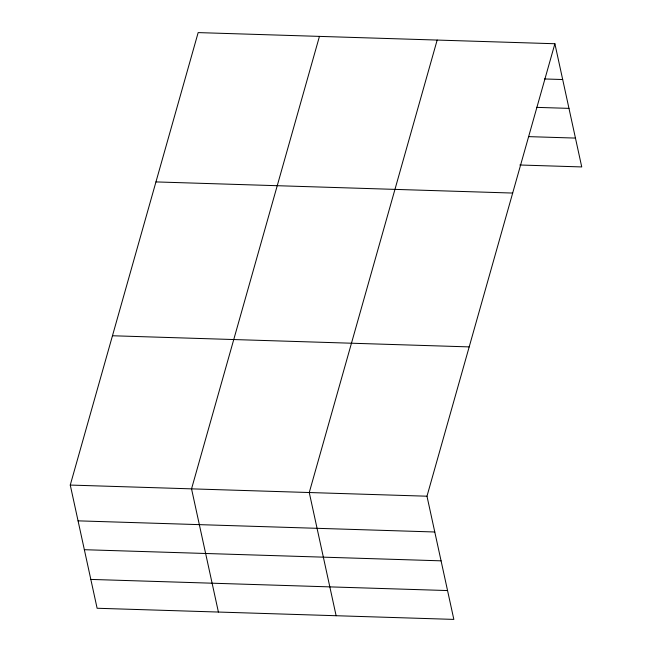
<?xml version="1.0" encoding="UTF-8"?>
<svg xmlns="http://www.w3.org/2000/svg" width="652" height="652" viewBox="0 0 652 652"><rect width="100%" height="100%" fill="white"/><g stroke="black" fill="none" stroke-linecap="round" stroke-linejoin="round"><path stroke-width="0.98" d="M554.885 43.741L426.978 496.205L453.841 619.4L97.115 608.259L70.261 485.064L198.159 32.6L554.885 43.741L581.739 166.936L519.84 164.997M319.447 36.39L191.541 488.853L218.404 612.049M437.166 40.065L309.26 492.529L336.122 615.724M544.42 78.957L562.684 79.528M536.498 107.36L568.976 108.371M528.772 136.635L575.455 138.085M155.95 181.916L512.676 193.057M112.462 335.756L469.187 346.897M70.261 485.064L426.978 496.205M78.061 520.85L434.786 531.991M84.352 549.701L441.078 560.834M90.832 579.416L447.557 590.557"/></g></svg>
